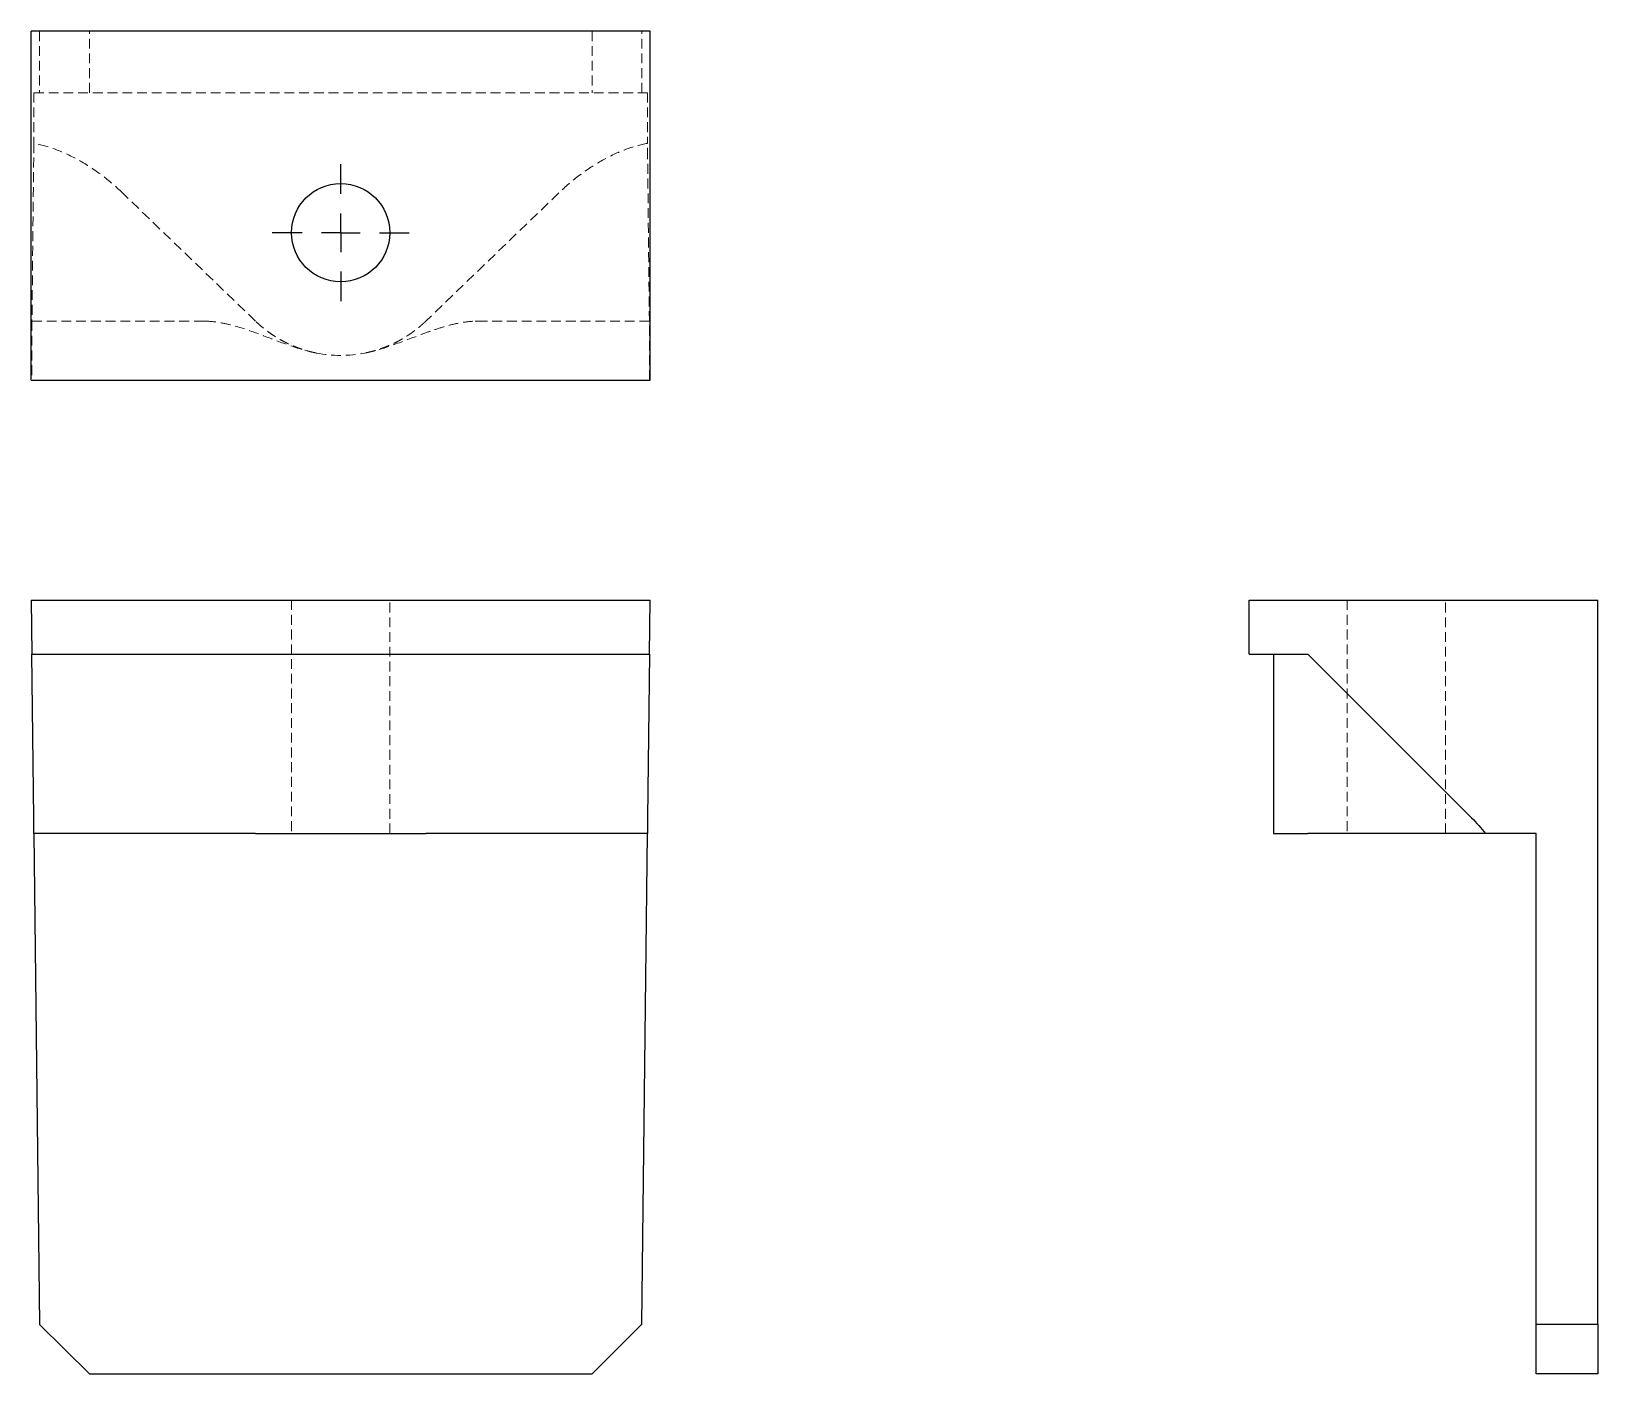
# Model space of a CAD drawing. Header units: millimetres. Extents: x 43 to 246, y 7 to 181.
import ezdxf

# ---------------------------------------------------------------- set-up
doc = ezdxf.new("R2010")
doc.units = ezdxf.units.MM
doc.linetypes.add('HIDDEN', pattern=[1.905, 1.27, -0.635])
doc.layers.add('10', color=7, linetype='Continuous')

# ---------------------------------------------------------------- blocks, each defined once
blk = doc.blocks.new('SW_CENTERMARKSYMBOL_0')
at = {"layer": '10', "color": 0}
for p, q in [((0, 5), (0, 8.85)), ((0, 0), (0, 2.5)), ((-5, 0), (-8.85, 0)), ((0, 0), (-2.5, 0)), ((0, 0), (0, -2.5)), ((0, 0), (2.5, 0)), ((5, 0), (8.85, 0)), ((0, -5), (0, -8.85))]:
    blk.add_line(p, q, dxfattribs=at)

msp = doc.modelspace()

# ---------------------------------------------------------------- linework, layer by layer
at = {"color": 7, "linetype": 'Continuous', "lineweight": 25}
for p, q in [((43, 135.46), (43, 180.54)), ((123, 180.54), (43, 180.54)), ((123, 135.46), (123, 180.54)), ((43, 135.46), (123, 135.46)), ((43, 107), (43.08, 100.02)), ((43, 107), (123, 107)), ((122.92, 100.02), (123, 107)), ((200.46, 100.02), (200.46, 107)), ((200.46, 107), (245.54, 107)), ((245.54, 13.42), (245.54, 107)), ((43.08, 100.02), (122.92, 100.02)), ((43.31, 78.87), (43.08, 100.02)), ((122.92, 100.02), (122.69, 78.87)), ((200.46, 100.02), (208.08, 100.02)), ((203.63, 100.02), (203.63, 76.84)), ((208.08, 100.02), (229.22, 78.87)), ((43.34, 76.84), (44.04, 13.35)), ((71.98, 76.84), (54.8, 76.84)), ((71.98, 76.84), (94.02, 76.84)), ((111.2, 76.84), (94.02, 76.84)), ((121.96, 13.42), (122.66, 76.84)), ((203.63, 76.84), (208.08, 76.84)), ((224.64, 76.84), (208.08, 76.84)), ((237.6, 76.84), (231.05, 76.84)), ((237.6, 13.42), (237.6, 76.84)), ((44.04, 13.35), (50.53, 7)), ((115.54, 7), (121.96, 13.42)), ((237.6, 13.42), (245.54, 13.42)), ((237.6, 7), (237.6, 13.42)), ((245.54, 13.42), (245.54, 7)), ((50.53, 7), (115.54, 7)), ((245.54, 7), (237.6, 7))]:
    msp.add_line(p, q, dxfattribs=at)
at = {"color": 7, "linetype": 'HIDDEN', "lineweight": 18}
for p, q in [((44.04, 180.54), (44.04, 172.6)), ((50.53, 172.6), (50.53, 180.54)), ((115.54, 180.54), (115.54, 172.6)), ((121.96, 172.6), (121.96, 180.54)), ((43.34, 172.6), (122.66, 172.6)), ((43.34, 172.6), (43.34, 166.05)), ((122.66, 172.6), (122.66, 166.05)), ((43.31, 164.22), (43.08, 143.08)), ((122.92, 143.08), (122.69, 164.22)), ((71.98, 143.08), (54.8, 159.64)), ((111.2, 159.64), (94.02, 143.08)), ((43.08, 143.08), (43.08, 135.46)), ((43.08, 143.08), (65.25, 143.08)), ((122.92, 143.08), (100.75, 143.08)), ((122.92, 135.46), (122.92, 143.08)), ((76.65, 107), (76.65, 76.84)), ((89.35, 76.84), (89.35, 107)), ((213.16, 107), (213.16, 76.84)), ((225.86, 76.84), (225.86, 107)), ((245.54, 13.35), (237.6, 13.35))]:
    msp.add_line(p, q, dxfattribs=at)
at = {"color": 7, "linetype": 'Continuous', "lineweight": 25}
msp.add_circle((83, 154.51), 6.35, dxfattribs=at)
at = {"color": 7, "linetype": 'HIDDEN', "lineweight": 18}
msp.add_arc((83, 154.51), 15.87, 258.6171, 281.3829, dxfattribs=at)
for points in [[(43.34, 166.05), (43.33, 165.48), (43.32, 164.87), (43.31, 164.22)], [(122.69, 164.22), (122.68, 164.87), (122.67, 165.48), (122.66, 166.05)], [(65.25, 143.08), (65.37, 143.08), (65.49, 143.08), (65.61, 143.07)], [(100.39, 143.07), (100.51, 143.08), (100.63, 143.08), (100.75, 143.08)]]:
    msp.add_open_spline(points, degree=3, dxfattribs=at)
for points, knots in [([(54.8, 159.64), (53.96, 160.45), (53.05, 161.23), (51.15, 162.66), (50.16, 163.31), (48.15, 164.43), (47.15, 164.9), (45.18, 165.63), (44.23, 165.89), (43.34, 166.05)], [0, 0, 0, 0, 0.25, 0.25, 0.5, 0.5, 0.75, 0.75, 1, 1, 1, 1]), ([(122.66, 166.05), (121.77, 165.89), (120.82, 165.63), (118.85, 164.9), (117.85, 164.43), (115.84, 163.31), (114.85, 162.66), (112.95, 161.23), (112.04, 160.45), (111.2, 159.64)], [0, 0, 0, 0, 0.25, 0.25, 0.5, 0.5, 0.75, 0.75, 1, 1, 1, 1]), ([(65.61, 143.07), (66.23, 143.05), (66.85, 142.98), (68.07, 142.76), (68.67, 142.62), (70.46, 142.13), (71.63, 141.71), (73.96, 140.83), (75.11, 140.38), (77.46, 139.56), (78.65, 139.19), (79.87, 138.95)], [0, 0, 0, 0, 0.125, 0.125, 0.25, 0.25, 0.5, 0.5, 0.75, 0.75, 1, 1, 1, 1]), ([(79.87, 138.95), (79.77, 138.97), (79.58, 139.01), (79.29, 139.07), (79, 139.15), (78.71, 139.22), (78.42, 139.31), (78.14, 139.4), (77.85, 139.49), (77.57, 139.59), (77.29, 139.7), (77.01, 139.81), (76.73, 139.93), (76.45, 140.05), (76.17, 140.18), (75.9, 140.31), (75.53, 140.5), (75.07, 140.75), (74.53, 141.08), (74, 141.43), (73.47, 141.81), (72.96, 142.21), (72.46, 142.63), (72.14, 142.93), (71.98, 143.08)], [0, 0, 0, 0, 0.027555, 0.055423, 0.083624, 0.112176, 0.141094, 0.170398, 0.200102, 0.230221, 0.260772, 0.291767, 0.323221, 0.355147, 0.387556, 0.420462, 0.453874, 0.523678, 0.596106, 0.671233, 0.749127, 0.829851, 0.913459, 1, 1, 1, 1]), ([(94.02, 143.08), (93.93, 143), (93.76, 142.83), (93.49, 142.6), (93.23, 142.37), (92.95, 142.14), (92.68, 141.92), (92.4, 141.72), (92.12, 141.51), (91.83, 141.32), (91.54, 141.13), (91.25, 140.95), (90.96, 140.78), (90.67, 140.61), (90.3, 140.41), (89.87, 140.19), (89.35, 139.96), (88.82, 139.74), (88.29, 139.54), (87.76, 139.36), (87.22, 139.2), (86.68, 139.06), (86.31, 138.99), (86.13, 138.95)], [0, 0, 0, 0, 0.046967, 0.093077, 0.138338, 0.182757, 0.226343, 0.269104, 0.311049, 0.352187, 0.392529, 0.432085, 0.470867, 0.508887, 0.546158, 0.608385, 0.668864, 0.727675, 0.784905, 0.840647, 0.895002, 0.948081, 1, 1, 1, 1]), ([(86.13, 138.95), (87.35, 139.19), (88.54, 139.56), (90.88, 140.38), (92.04, 140.83), (93.79, 141.49), (94.37, 141.7), (95.55, 142.1), (96.14, 142.29), (97.33, 142.62), (97.94, 142.76), (99.15, 142.98), (99.77, 143.05), (100.39, 143.07)], [0, 0, 0, 0, 0.25, 0.25, 0.5, 0.5, 0.625, 0.625, 0.75, 0.75, 0.875, 0.875, 1, 1, 1, 1])]:
    msp.add_open_spline(points, degree=3, knots=knots, dxfattribs=at)
at = {"color": 7, "linetype": 'Continuous', "lineweight": 25}
for points in [[(43.34, 76.84), (43.33, 77.54), (43.32, 78.23), (43.31, 78.87)], [(122.69, 78.87), (122.68, 78.23), (122.67, 77.54), (122.66, 76.84)], [(229.22, 78.87), (229.87, 78.23), (230.48, 77.54), (231.05, 76.84)]]:
    msp.add_open_spline(points, degree=3, dxfattribs=at)
for points in [[(54.8, 76.84), (53.96, 76.84), (53.05, 76.84), (51.15, 76.84), (50.16, 76.84), (48.15, 76.84), (47.15, 76.84), (45.18, 76.84), (44.23, 76.84), (43.34, 76.84)], [(122.66, 76.84), (121.77, 76.84), (120.82, 76.84), (118.85, 76.84), (117.85, 76.84), (115.84, 76.84), (114.85, 76.84), (112.95, 76.84), (112.04, 76.84), (111.2, 76.84)], [(231.05, 76.84), (230.89, 76.84), (230.63, 76.84), (229.9, 76.84), (229.43, 76.84), (228.31, 76.84), (227.66, 76.84), (226.23, 76.84), (225.45, 76.84), (224.64, 76.84)]]:
    msp.add_open_spline(points, degree=3, knots=[0, 0, 0, 0, 0.25, 0.25, 0.5, 0.5, 0.75, 0.75, 1, 1, 1, 1], dxfattribs=at)

# ---------------------------------------------------------------- block references
at = {"layer": '10'}
msp.add_blockref('SW_CENTERMARKSYMBOL_0', (83, 154.51), dxfattribs=at)

doc.saveas('drawing.dxf')
